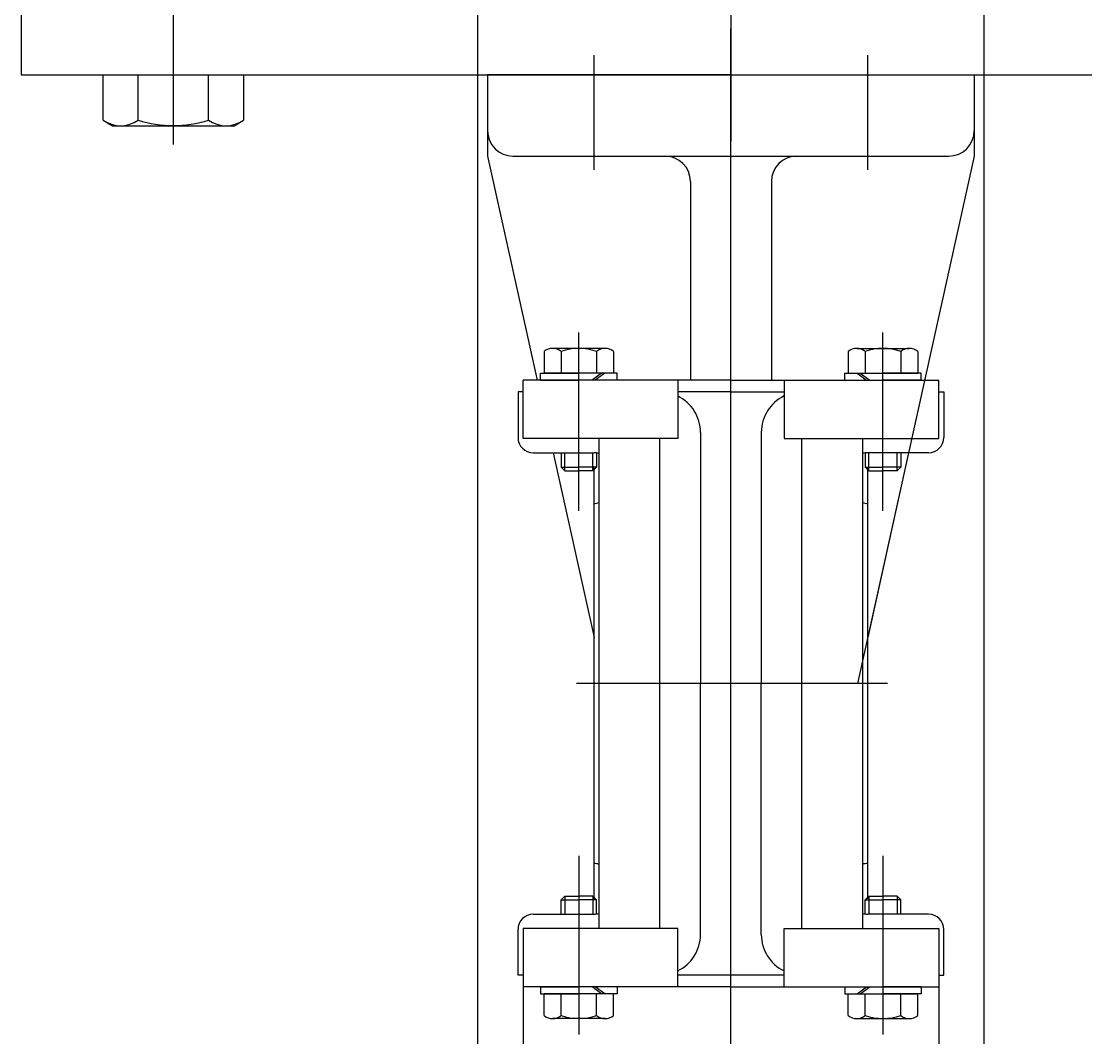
# Model space of a CAD drawing. Header units: millimetres. Extents: x 0 to 356400, y 0 to 68257.
# Drawn here: x 335398.8 to 335608.8, y 30261.8 to 30462.2 of the extents above; entities that cross this region are included whole.
import ezdxf

# ---------------------------------------------------------------- set-up
doc = ezdxf.new("R2010")
doc.units = ezdxf.units.MM
doc.header["$LTSCALE"] = 75
doc.layers.add('8', color=8, linetype='Continuous')
doc.styles.get("Standard").update_dxf_attribs({"font": 'arial.ttf'})

# ---------------------------------------------------------------- blocks, each defined once
blk = doc.blocks.new('G$CFADF2E56')
at = {"layer": '8'}
for p, q in [((1167.83, 24550, 0), (1167.83, 650, 0)), ((1117.83, 20450, 0), (1117.83, 0, 0)), ((1217.83, 0, 0), (1217.83, 20450, 0)), ((1057.83, 649.32, 0), (1057.83, 714, 0)), ((1027.83, 675, 0), (1027.83, 663, 0)), ((1167.83, 460.92, 0), (1167.83, 672.17, 0)), ((1140.83, 644.3, 0), (1140.83, 666.91, 0)), ((1194.83, 644.3, 0), (1194.83, 666.91, 0)), ((1027.83, 663, 0), (1307.83, 663, 0)), ((1043.98, 654.07, 0), (1043.98, 663, 0)), ((1050.91, 654.07, 0), (1050.91, 663, 0)), ((1064.76, 654.07, 0), (1064.76, 663, 0)), ((1071.69, 663, 0), (1071.69, 654.07, 0)), ((1167.83, 663, 0), (1119.83, 663, 0)), ((1119.83, 663, 0), (1119.83, 647, 0)), ((1167.83, 663, 0), (1215.83, 663, 0)), ((1215.83, 663, 0), (1215.83, 647, 0)), ((1043.98, 654.07, 0), (1045.83, 653, 0)), ((1069.83, 653, 0), (1071.69, 654.07, 0)), ((1045.83, 653, 0), (1069.83, 653, 0)), ((1119.83, 647, 0), (1129.61, 602.8, 0)), ((1124.83, 647, 0), (1210.83, 647, 0)), ((1215.83, 647, 0), (1192.83, 543, 0)), ((1159.83, 642, 0), (1159.83, 602.8, 0)), ((1175.83, 642, 0), (1175.83, 602.8, 0)), ((1137.83, 577.02, 0), (1137.83, 612.24, 0)), ((1197.83, 577.02, 0), (1197.83, 612.24, 0)), ((1143.01, 609.07, 0), (1132.65, 609.07, 0)), ((1192.65, 609.07, 0), (1203.01, 609.07, 0)), ((1130.97, 608.45, 0), (1130.97, 604.17, 0)), ((1134.33, 608.45, 0), (1134.33, 604.17, 0)), ((1141.33, 608.45, 0), (1141.33, 604.17, 0)), ((1144.69, 608.45, 0), (1144.69, 604.17, 0)), ((1190.97, 608.45, 0), (1190.97, 604.17, 0)), ((1194.33, 608.45, 0), (1194.33, 604.17, 0)), ((1201.33, 608.45, 0), (1201.33, 604.17, 0)), ((1204.69, 608.45, 0), (1204.69, 604.17, 0)), ((1126.83, 591.29, 0), (1126.83, 602.8, 0)), ((1167.83, 602.8, 0), (1126.83, 602.8, 0)), ((1167.83, 602.8, 0), (1126.83, 602.8, 0)), ((1130.3, 602.8, 0), (1130.3, 604.17, 0)), ((1130.3, 604.17, 0), (1137.83, 604.17, 0)), ((1130.3, 602.8, 0), (1137.83, 602.8, 0)), ((1144.69, 604.17, 0), (1130.97, 604.17, 0)), ((1145.37, 604.17, 0), (1137.83, 604.17, 0)), ((1145.37, 602.8, 0), (1137.83, 602.8, 0)), ((1142.33, 604.17, 0), (1140.45, 602.8, 0)), ((1142.95, 604.17, 0), (1141.08, 602.8, 0)), ((1145.37, 602.8, 0), (1145.37, 604.17, 0)), ((1157.33, 602.8, 0), (1157.33, 591.29, 0)), ((1167.83, 602.8, 0), (1208.83, 602.8, 0)), ((1167.83, 602.8, 0), (1208.83, 602.8, 0)), ((1178.33, 602.8, 0), (1178.33, 591.29, 0)), ((1190.3, 602.8, 0), (1190.3, 604.17, 0)), ((1190.3, 604.17, 0), (1197.83, 604.17, 0)), ((1190.3, 602.8, 0), (1197.83, 602.8, 0)), ((1190.97, 604.17, 0), (1204.69, 604.17, 0)), ((1192.72, 604.17, 0), (1194.59, 602.8, 0)), ((1193.34, 604.17, 0), (1195.22, 602.8, 0)), ((1205.37, 604.17, 0), (1197.83, 604.17, 0)), ((1205.37, 602.8, 0), (1197.83, 602.8, 0)), ((1205.37, 602.8, 0), (1205.37, 604.17, 0)), ((1208.83, 591.29, 0), (1208.83, 602.8, 0)), ((1126.83, 600.5, 0), (1125.83, 600.5, 0)), ((1125.83, 600.5, 0), (1125.83, 591.5, 0)), ((1167.83, 600.5, 0), (1157.33, 600.5, 0)), ((1167.83, 600.5, 0), (1178.33, 600.5, 0)), ((1208.83, 600.5, 0), (1209.83, 600.5, 0)), ((1209.83, 600.5, 0), (1209.83, 591.5, 0)), ((1161.83, 592.5, 0), (1161.83, 543, 0)), ((1173.83, 592.5, 0), (1173.83, 543, 0)), ((1157.33, 591.29, 0), (1126.83, 591.29, 0)), ((1141.83, 494.71, 0), (1141.83, 591.29, 0)), ((1153.83, 494.71, 0), (1153.83, 591.29, 0)), ((1178.33, 591.29, 0), (1208.83, 591.29, 0)), ((1181.83, 494.71, 0), (1181.83, 591.29, 0)), ((1193.83, 494.71, 0), (1193.83, 591.29, 0)), ((1128.83, 588.5, 0), (1137.83, 588.5, 0)), ((1132.77, 588.5, 0), (1140.83, 552.04, 0)), ((1134.33, 588.5, 0), (1134.33, 585.64, 0)), ((1135.05, 584.92, 0), (1135.05, 588.5, 0)), ((1137.83, 588.5, 0), (1140.83, 588.5, 0)), ((1140.62, 584.92, 0), (1140.62, 588.5, 0)), ((1141.33, 588.5, 0), (1141.33, 585.64, 0)), ((1194.33, 588.5, 0), (1194.33, 585.64, 0)), ((1202.9, 588.5, 0), (1194.83, 552.04, 0)), ((1197.83, 588.5, 0), (1194.83, 588.5, 0)), ((1195.05, 584.92, 0), (1195.05, 588.5, 0)), ((1206.83, 588.5, 0), (1197.83, 588.5, 0)), ((1200.62, 584.92, 0), (1200.62, 588.5, 0)), ((1201.33, 588.5, 0), (1201.33, 585.64, 0)), ((1134.33, 585.64, 0), (1135.05, 584.92, 0)), ((1134.33, 585.64, 0), (1137.83, 585.64, 0)), ((1135.05, 584.92, 0), (1137.83, 584.92, 0)), ((1141.33, 585.64, 0), (1137.83, 585.64, 0)), ((1140.62, 584.92, 0), (1137.83, 584.92, 0)), ((1141.33, 585.64, 0), (1140.62, 584.92, 0)), ((1140.83, 500.5, 0), (1140.83, 585.5, 0)), ((1194.33, 585.64, 0), (1195.05, 584.92, 0)), ((1194.33, 585.64, 0), (1197.83, 585.64, 0)), ((1194.83, 500.5, 0), (1194.83, 585.5, 0)), ((1195.05, 584.92, 0), (1197.83, 584.92, 0)), ((1201.33, 585.64, 0), (1197.83, 585.64, 0)), ((1200.62, 584.92, 0), (1197.83, 584.92, 0)), ((1201.33, 585.64, 0), (1200.62, 584.92, 0)), ((1198.75, 543, 0), (1137.4, 543, 0)), ((1161.83, 493.5, 0), (1161.83, 543, 0)), ((1173.83, 493.5, 0), (1173.83, 543, 0)), ((1137.83, 508.98, 0), (1137.83, 473.76, 0)), ((1197.83, 508.98, 0), (1197.83, 473.76, 0)), ((1134.33, 500.36, 0), (1135.05, 501.08, 0)), ((1134.33, 497.5, 0), (1134.33, 500.36, 0)), ((1134.33, 500.36, 0), (1137.83, 500.36, 0)), ((1135.05, 501.08, 0), (1137.83, 501.08, 0)), ((1135.05, 501.08, 0), (1135.05, 497.5, 0)), ((1140.62, 501.08, 0), (1137.83, 501.08, 0)), ((1141.33, 500.36, 0), (1137.83, 500.36, 0)), ((1140.62, 501.08, 0), (1140.62, 497.5, 0)), ((1141.33, 500.36, 0), (1140.62, 501.08, 0)), ((1141.33, 497.5, 0), (1141.33, 500.36, 0)), ((1194.33, 500.36, 0), (1195.05, 501.08, 0)), ((1194.33, 497.5, 0), (1194.33, 500.36, 0)), ((1194.33, 500.36, 0), (1197.83, 500.36, 0)), ((1195.05, 501.08, 0), (1195.05, 497.5, 0)), ((1195.05, 501.08, 0), (1197.83, 501.08, 0)), ((1200.62, 501.08, 0), (1197.83, 501.08, 0)), ((1201.33, 500.36, 0), (1197.83, 500.36, 0)), ((1200.62, 501.08, 0), (1200.62, 497.5, 0)), ((1201.33, 500.36, 0), (1200.62, 501.08, 0)), ((1201.33, 497.5, 0), (1201.33, 500.36, 0)), ((1128.83, 497.5, 0), (1137.83, 497.5, 0)), ((1137.83, 497.5, 0), (1140.83, 497.5, 0)), ((1197.83, 497.5, 0), (1194.83, 497.5, 0)), ((1206.83, 497.5, 0), (1197.83, 497.5, 0)), ((1125.83, 485.5, 0), (1125.83, 494.5, 0)), ((1157.33, 494.71, 0), (1126.83, 494.71, 0)), ((1126.83, 494.71, 0), (1126.83, 467.71, 0)), ((1157.33, 483.2, 0), (1157.33, 494.71, 0)), ((1178.33, 494.71, 0), (1208.83, 494.71, 0)), ((1178.33, 483.2, 0), (1178.33, 494.71, 0)), ((1208.83, 494.71, 0), (1208.83, 467.71, 0)), ((1209.83, 485.5, 0), (1209.83, 494.5, 0)), ((1126.83, 485.5, 0), (1125.83, 485.5, 0)), ((1178.33, 485.5, 0), (1157.33, 485.5, 0)), ((1208.83, 485.5, 0), (1209.83, 485.5, 0)), ((1167.83, 483.2, 0), (1126.83, 483.2, 0)), ((1167.83, 483.2, 0), (1126.83, 483.2, 0)), ((1130.3, 483.2, 0), (1137.83, 483.2, 0)), ((1130.3, 483.2, 0), (1130.3, 481.83, 0)), ((1145.37, 483.2, 0), (1137.83, 483.2, 0)), ((1142.33, 481.83, 0), (1140.45, 483.2, 0)), ((1142.95, 481.83, 0), (1141.08, 483.2, 0)), ((1145.37, 483.2, 0), (1145.37, 481.83, 0)), ((1167.83, 483.2, 0), (1208.83, 483.2, 0)), ((1167.83, 483.2, 0), (1208.83, 483.2, 0)), ((1167.83, 483.2, 0), (1208.83, 483.2, 0)), ((1190.3, 483.2, 0), (1197.83, 483.2, 0)), ((1190.3, 483.2, 0), (1190.3, 481.83, 0)), ((1192.72, 481.83, 0), (1194.59, 483.2, 0)), ((1193.34, 481.83, 0), (1195.22, 483.2, 0)), ((1205.37, 483.2, 0), (1197.83, 483.2, 0)), ((1205.37, 483.2, 0), (1205.37, 481.83, 0)), ((1130.3, 481.83, 0), (1137.83, 481.83, 0)), ((1144.69, 481.83, 0), (1130.97, 481.83, 0)), ((1130.97, 477.55, 0), (1130.97, 481.83, 0)), ((1134.33, 477.55, 0), (1134.33, 481.83, 0)), ((1145.37, 481.83, 0), (1137.83, 481.83, 0)), ((1141.33, 477.55, 0), (1141.33, 481.83, 0)), ((1144.69, 477.55, 0), (1144.69, 481.83, 0)), ((1190.3, 481.83, 0), (1197.83, 481.83, 0)), ((1190.97, 481.83, 0), (1204.69, 481.83, 0)), ((1190.97, 477.55, 0), (1190.97, 481.83, 0)), ((1194.33, 477.55, 0), (1194.33, 481.83, 0)), ((1205.37, 481.83, 0), (1197.83, 481.83, 0)), ((1201.33, 477.55, 0), (1201.33, 481.83, 0)), ((1204.69, 477.55, 0), (1204.69, 481.83, 0)), ((1143.01, 476.93, 0), (1132.65, 476.93, 0)), ((1192.65, 476.93, 0), (1203.01, 476.93, 0))]:
    blk.add_line(p, q, dxfattribs=at)
for centre, radius, start, end in [((1047.44, 659.13, 0), 6.13, 235.591, 304.409), ((1057.83, 677.05, 0), 24, 253.2199, 286.7801), ((1068.23, 659.13, 0), 6.13, 235.591, 304.409), ((1124.83, 652, 0), 5, 180, 270), ((1210.83, 652, 0), 5, 270, 0), ((1154.83, 642, 0), 5, 0, 90), ((1180.83, 642, 0), 5, 90, 180), ((1132.65, 606.51, 0), 2.57, 49.1018, 130.8982), ((1137.83, 598.98, 0), 10.09, 69.7054, 110.2946), ((1143.01, 606.51, 0), 2.57, 49.1018, 130.8982), ((1192.65, 606.51, 0), 2.57, 49.1018, 130.8982), ((1197.83, 598.98, 0), 10.09, 69.7054, 110.2946), ((1203.01, 606.51, 0), 2.57, 49.1018, 130.8982), ((1153.83, 592.5, 0), 8, 0, 64.0555), ((1181.83, 592.5, 0), 8, 115.9445, 180), ((1128.83, 591.5, 0), 3, 180, 270), ((1206.83, 591.5, 0), 3, 270, 0), ((1140.83, 585.5, 0), 3, 70.5288, 90), ((1194.83, 585.5, 0), 3, 90, 109.4712), ((1140.83, 581.5, 0), 3, 270, 289.4712), ((1194.83, 581.5, 0), 3, 250.5288, 270), ((1140.83, 504.5, 0), 3, 70.5288, 90), ((1194.83, 504.5, 0), 3, 90, 109.4712), ((1128.83, 494.5, 0), 3, 90, 180), ((1140.83, 500.5, 0), 3, 270, 289.4712), ((1194.83, 500.5, 0), 3, 250.5288, 270), ((1206.83, 494.5, 0), 3, 0, 90), ((1153.83, 493.5, 0), 8, 295.9445, 0), ((1181.83, 493.5, 0), 8, 180, 244.0555), ((1132.65, 479.49, 0), 2.57, 229.1018, 310.8982), ((1137.83, 487.02, 0), 10.09, 249.7054, 290.2946), ((1143.01, 479.49, 0), 2.57, 229.1018, 310.8982), ((1192.65, 479.49, 0), 2.57, 229.1018, 310.8982), ((1197.83, 487.02, 0), 10.09, 249.7054, 290.2946), ((1203.01, 479.49, 0), 2.57, 229.1018, 310.8982)]:
    blk.add_arc(centre, radius, start, end, dxfattribs=at)
at = {"layer": '8', "text_generation_flag": 4, "flags": 1}
for tag, p, rotation in [('NAME', (1084.5, 20324), 180), ('ENAME', (1084.5, 20323), 180), ('SPEC', (1084.5, 20322), 180), ('MATERIAL', (1084.5, 20321), 180), ('WEIGHT', (1084.5, 20320), 180), ('MAKER', (1084.5, 20318), 180), ('PRICE', (1084.5, 20319), 180), ('REMARK', (1084.5, 20317), 180), ('USER1', (1084.5, 20316), 180), ('USER2', (1084.5, 20315), 180), ('USER3', (1084.5, 20314), 180), ('USER4', (1084.5, 20313), 180), ('USER5', (1084.5, 20312), 180), ('QTY', (1084.5, 20311), 180), ('NAME', (525.5, 20272), 270), ('ENAME', (526.5, 20272), 270), ('SPEC', (527.5, 20272), 270), ('MATERIAL', (528.5, 20272), 270), ('WEIGHT', (529.5, 20272), 270), ('PRICE', (530.5, 20272), 270), ('MAKER', (531.5, 20272), 270), ('REMARK', (532.5, 20272), 270), ('USER1', (533.5, 20272), 270), ('USER2', (534.5, 20272), 270), ('USER3', (535.5, 20272), 270), ('USER4', (536.5, 20272), 270), ('USER5', (537.5, 20272), 270), ('QTY', (538.5, 20272), 270), ('ENAME', (504.83, 20248), 180), ('NAME', (504.83, 20249), 180), ('MATERIAL', (504.83, 20246), 180), ('SPEC', (504.83, 20247), 180), ('WEIGHT', (504.83, 20245), 180), ('PRICE', (504.83, 20244), 180), ('REMARK', (504.83, 20242), 180), ('MAKER', (504.83, 20243), 180), ('USER1', (504.83, 20241), 180), ('USER2', (504.83, 20240), 180), ('USER4', (504.83, 20238), 180), ('USER3', (504.83, 20239), 180), ('USER5', (504.83, 20237), 180), ('QTY', (504.83, 20236), 180), ('ENAME', (1084.5, 19423), 180), ('NAME', (1084.5, 19424), 180), ('MATERIAL', (1084.5, 19421), 180), ('SPEC', (1084.5, 19422), 180), ('WEIGHT', (1084.5, 19420), 180), ('PRICE', (1084.5, 19419), 180), ('REMARK', (1084.5, 19417), 180), ('MAKER', (1084.5, 19418), 180), ('USER1', (1084.5, 19416), 180), ('USER2', (1084.5, 19415), 180), ('USER3', (1084.5, 19414), 180), ('USER4', (1084.5, 19413), 180), ('USER5', (1084.5, 19412), 180), ('QTY', (1084.5, 19411), 180), ('NAME', (525.5, 19372), 270), ('ENAME', (526.5, 19372), 270), ('SPEC', (527.5, 19372), 270), ('MATERIAL', (528.5, 19372), 270), ('WEIGHT', (529.5, 19372), 270), ('PRICE', (530.5, 19372), 270), ('MAKER', (531.5, 19372), 270), ('REMARK', (532.5, 19372), 270), ('USER1', (533.5, 19372), 270), ('USER2', (534.5, 19372), 270), ('USER3', (535.5, 19372), 270), ('USER4', (536.5, 19372), 270), ('USER5', (537.5, 19372), 270), ('QTY', (538.5, 19372), 270), ('ENAME', (504.83, 19348), 180), ('NAME', (504.83, 19349), 180), ('MATERIAL', (504.83, 19346), 180), ('WEIGHT', (504.83, 19345), 180), ('SPEC', (504.83, 19347), 180), ('MAKER', (504.83, 19343), 180), ('PRICE', (504.83, 19344), 180), ('REMARK', (504.83, 19342), 180), ('USER1', (504.83, 19341), 180), ('USER2', (504.83, 19340), 180), ('USER3', (504.83, 19339), 180), ('USER4', (504.83, 19338), 180), ('USER5', (504.83, 19337), 180), ('QTY', (504.83, 19336), 180), ('NAME', (1084.5, 18524), 180), ('ENAME', (1084.5, 18523), 180), ('SPEC', (1084.5, 18522), 180), ('MATERIAL', (1084.5, 18521), 180), ('WEIGHT', (1084.5, 18520), 180), ('MAKER', (1084.5, 18518), 180), ('PRICE', (1084.5, 18519), 180), ('REMARK', (1084.5, 18517), 180), ('USER1', (1084.5, 18516), 180), ('USER2', (1084.5, 18515), 180), ('USER3', (1084.5, 18514), 180), ('USER4', (1084.5, 18513), 180), ('USER5', (1084.5, 18512), 180), ('QTY', (1084.5, 18511), 180), ('NAME', (525.5, 18472), 270), ('ENAME', (526.5, 18472), 270), ('SPEC', (527.5, 18472), 270), ('MATERIAL', (528.5, 18472), 270), ('WEIGHT', (529.5, 18472), 270), ('PRICE', (530.5, 18472), 270), ('MAKER', (531.5, 18472), 270), ('REMARK', (532.5, 18472), 270), ('USER1', (533.5, 18472), 270), ('USER2', (534.5, 18472), 270), ('USER3', (535.5, 18472), 270), ('USER4', (536.5, 18472), 270), ('USER5', (537.5, 18472), 270), ('QTY', (538.5, 18472), 270), ('NAME', (504.83, 18449), 180), ('ENAME', (504.83, 18448), 180), ('SPEC', (504.83, 18447), 180), ('MATERIAL', (504.83, 18446), 180), ('WEIGHT', (504.83, 18445), 180), ('REMARK', (504.83, 18442), 180), ('MAKER', (504.83, 18443), 180), ('PRICE', (504.83, 18444), 180), ('USER1', (504.83, 18441), 180), ('USER2', (504.83, 18440), 180), ('USER4', (504.83, 18438), 180), ('USER3', (504.83, 18439), 180), ('USER5', (504.83, 18437), 180), ('QTY', (504.83, 18436), 180), ('ENAME', (1084.5, 17623), 180), ('NAME', (1084.5, 17624), 180), ('MATERIAL', (1084.5, 17621), 180), ('SPEC', (1084.5, 17622), 180), ('WEIGHT', (1084.5, 17620), 180), ('PRICE', (1084.5, 17619), 180), ('REMARK', (1084.5, 17617), 180), ('MAKER', (1084.5, 17618), 180), ('USER1', (1084.5, 17616), 180), ('USER2', (1084.5, 17615), 180), ('USER3', (1084.5, 17614), 180), ('USER4', (1084.5, 17613), 180), ('USER5', (1084.5, 17612), 180), ('QTY', (1084.5, 17611), 180), ('NAME', (525.5, 17572), 270), ('ENAME', (526.5, 17572), 270), ('SPEC', (527.5, 17572), 270), ('MATERIAL', (528.5, 17572), 270), ('WEIGHT', (529.5, 17572), 270), ('PRICE', (530.5, 17572), 270), ('MAKER', (531.5, 17572), 270), ('REMARK', (532.5, 17572), 270), ('USER1', (533.5, 17572), 270), ('USER2', (534.5, 17572), 270), ('USER3', (535.5, 17572), 270), ('USER4', (536.5, 17572), 270), ('USER5', (537.5, 17572), 270), ('QTY', (538.5, 17572), 270), ('ENAME', (504.83, 17548), 180), ('NAME', (504.83, 17549), 180), ('MATERIAL', (504.83, 17546), 180), ('SPEC', (504.83, 17547), 180), ('WEIGHT', (504.83, 17545), 180), ('PRICE', (504.83, 17544), 180), ('REMARK', (504.83, 17542), 180), ('MAKER', (504.83, 17543), 180), ('USER1', (504.83, 17541), 180), ('USER2', (504.83, 17540), 180), ('USER3', (504.83, 17539), 180), ('USER4', (504.83, 17538), 180), ('USER5', (504.83, 17537), 180), ('QTY', (504.83, 17536), 180), ('ENAME', (1084.5, 16723), 180), ('NAME', (1084.5, 16724), 180), ('MATERIAL', (1084.5, 16721), 180), ('WEIGHT', (1084.5, 16720), 180), ('SPEC', (1084.5, 16722), 180), ('MAKER', (1084.5, 16718), 180), ('PRICE', (1084.5, 16719), 180), ('REMARK', (1084.5, 16717), 180), ('USER1', (1084.5, 16716), 180), ('USER2', (1084.5, 16715), 180), ('USER3', (1084.5, 16714), 180), ('USER4', (1084.5, 16713), 180), ('USER5', (1084.5, 16712), 180), ('QTY', (1084.5, 16711), 180), ('NAME', (525.5, 16672), 270), ('ENAME', (526.5, 16672), 270), ('SPEC', (527.5, 16672), 270), ('MATERIAL', (528.5, 16672), 270), ('WEIGHT', (529.5, 16672), 270), ('PRICE', (530.5, 16672), 270), ('MAKER', (531.5, 16672), 270), ('REMARK', (532.5, 16672), 270), ('USER1', (533.5, 16672), 270), ('USER2', (534.5, 16672), 270), ('USER3', (535.5, 16672), 270), ('USER4', (536.5, 16672), 270), ('USER5', (537.5, 16672), 270), ('QTY', (538.5, 16672), 270), ('NAME', (504.83, 16649), 180), ('ENAME', (504.83, 16648), 180), ('SPEC', (504.83, 16647), 180), ('MATERIAL', (504.83, 16646), 180), ('WEIGHT', (504.83, 16645), 180), ('MAKER', (504.83, 16643), 180), ('PRICE', (504.83, 16644), 180), ('REMARK', (504.83, 16642), 180), ('USER1', (504.83, 16641), 180), ('USER2', (504.83, 16640), 180), ('USER3', (504.83, 16639), 180), ('USER4', (504.83, 16638), 180), ('USER5', (504.83, 16637), 180), ('QTY', (504.83, 16636), 180), ('NAME', (1084.5, 15824), 180), ('ENAME', (1084.5, 15823), 180), ('SPEC', (1084.5, 15822), 180), ('MATERIAL', (1084.5, 15821), 180), ('WEIGHT', (1084.5, 15820), 180), ('REMARK', (1084.5, 15817), 180), ('MAKER', (1084.5, 15818), 180), ('PRICE', (1084.5, 15819), 180), ('USER1', (1084.5, 15816), 180), ('USER2', (1084.5, 15815), 180), ('USER3', (1084.5, 15814), 180), ('USER4', (1084.5, 15813), 180), ('USER5', (1084.5, 15812), 180), ('QTY', (1084.5, 15811), 180), ('NAME', (525.5, 15772), 270), ('ENAME', (526.5, 15772), 270), ('SPEC', (527.5, 15772), 270), ('MATERIAL', (528.5, 15772), 270), ('WEIGHT', (529.5, 15772), 270), ('PRICE', (530.5, 15772), 270), ('MAKER', (531.5, 15772), 270), ('REMARK', (532.5, 15772), 270), ('USER1', (533.5, 15772), 270), ('USER2', (534.5, 15772), 270), ('USER3', (535.5, 15772), 270), ('USER4', (536.5, 15772), 270), ('USER5', (537.5, 15772), 270), ('QTY', (538.5, 15772), 270), ('ENAME', (504.83, 15748), 180), ('NAME', (504.83, 15749), 180), ('MATERIAL', (504.83, 15746), 180), ('SPEC', (504.83, 15747), 180), ('WEIGHT', (504.83, 15745), 180), ('PRICE', (504.83, 15744), 180), ('REMARK', (504.83, 15742), 180), ('MAKER', (504.83, 15743), 180), ('USER1', (504.83, 15741), 180), ('USER2', (504.83, 15740), 180), ('USER4', (504.83, 15738), 180), ('USER3', (504.83, 15739), 180), ('USER5', (504.83, 15737), 180), ('QTY', (504.83, 15736), 180), ('ENAME', (1084.5, 14923), 180), ('NAME', (1084.5, 14924), 180), ('MATERIAL', (1084.5, 14921), 180), ('SPEC', (1084.5, 14922), 180), ('WEIGHT', (1084.5, 14920), 180), ('PRICE', (1084.5, 14919), 180), ('REMARK', (1084.5, 14917), 180), ('MAKER', (1084.5, 14918), 180), ('USER1', (1084.5, 14916), 180), ('USER2', (1084.5, 14915), 180), ('USER3', (1084.5, 14914), 180), ('USER4', (1084.5, 14913), 180), ('USER5', (1084.5, 14912), 180), ('QTY', (1084.5, 14911), 180), ('NAME', (525.5, 14872), 270), ('ENAME', (526.5, 14872), 270), ('SPEC', (527.5, 14872), 270), ('MATERIAL', (528.5, 14872), 270), ('WEIGHT', (529.5, 14872), 270), ('PRICE', (530.5, 14872), 270), ('MAKER', (531.5, 14872), 270), ('REMARK', (532.5, 14872), 270), ('USER1', (533.5, 14872), 270), ('USER2', (534.5, 14872), 270), ('USER3', (535.5, 14872), 270), ('USER4', (536.5, 14872), 270), ('USER5', (537.5, 14872), 270), ('QTY', (538.5, 14872), 270), ('NAME', (504.83, 14849), 180), ('ENAME', (504.83, 14848), 180), ('SPEC', (504.83, 14847), 180), ('MATERIAL', (504.83, 14846), 180), ('WEIGHT', (504.83, 14845), 180), ('MAKER', (504.83, 14843), 180), ('PRICE', (504.83, 14844), 180), ('REMARK', (504.83, 14842), 180), ('USER1', (504.83, 14841), 180), ('USER2', (504.83, 14840), 180), ('USER3', (504.83, 14839), 180), ('USER4', (504.83, 14838), 180), ('USER5', (504.83, 14837), 180), ('QTY', (504.83, 14836), 180), ('NAME', (1084.5, 14024), 180), ('ENAME', (1084.5, 14023), 180), ('SPEC', (1084.5, 14022), 180), ('MATERIAL', (1084.5, 14021), 180), ('WEIGHT', (1084.5, 14020), 180), ('MAKER', (1084.5, 14018), 180), ('PRICE', (1084.5, 14019), 180), ('REMARK', (1084.5, 14017), 180), ('USER1', (1084.5, 14016), 180), ('USER2', (1084.5, 14015), 180), ('USER3', (1084.5, 14014), 180), ('USER4', (1084.5, 14013), 180), ('USER5', (1084.5, 14012), 180), ('QTY', (1084.5, 14011), 180), ('NAME', (525.5, 13972), 270), ('ENAME', (526.5, 13972), 270), ('SPEC', (527.5, 13972), 270), ('MATERIAL', (528.5, 13972), 270), ('WEIGHT', (529.5, 13972), 270), ('PRICE', (530.5, 13972), 270), ('MAKER', (531.5, 13972), 270), ('REMARK', (532.5, 13972), 270), ('USER1', (533.5, 13972), 270), ('USER2', (534.5, 13972), 270), ('USER3', (535.5, 13972), 270), ('USER4', (536.5, 13972), 270), ('USER5', (537.5, 13972), 270), ('QTY', (538.5, 13972), 270), ('ENAME', (504.83, 13948), 180), ('NAME', (504.83, 13949), 180), ('MATERIAL', (504.83, 13946), 180), ('SPEC', (504.83, 13947), 180), ('WEIGHT', (504.83, 13945), 180), ('PRICE', (504.83, 13944), 180), ('REMARK', (504.83, 13942), 180), ('MAKER', (504.83, 13943), 180), ('USER1', (504.83, 13941), 180), ('USER2', (504.83, 13940), 180), ('USER4', (504.83, 13938), 180), ('USER3', (504.83, 13939), 180), ('USER5', (504.83, 13937), 180), ('QTY', (504.83, 13936), 180), ('ENAME', (1084.5, 12323), 180), ('NAME', (1084.5, 12324), 180), ('MATERIAL', (1084.5, 12321), 180), ('SPEC', (1084.5, 12322), 180), ('WEIGHT', (1084.5, 12320), 180), ('PRICE', (1084.5, 12319), 180), ('REMARK', (1084.5, 12317), 180), ('MAKER', (1084.5, 12318), 180), ('USER1', (1084.5, 12316), 180), ('USER2', (1084.5, 12315), 180), ('USER3', (1084.5, 12314), 180), ('USER4', (1084.5, 12313), 180), ('USER5', (1084.5, 12312), 180), ('QTY', (1084.5, 12311), 180), ('NAME', (525.5, 12272), 270), ('ENAME', (526.5, 12272), 270), ('SPEC', (527.5, 12272), 270), ('MATERIAL', (528.5, 12272), 270), ('WEIGHT', (529.5, 12272), 270), ('PRICE', (530.5, 12272), 270), ('MAKER', (531.5, 12272), 270), ('REMARK', (532.5, 12272), 270), ('USER1', (533.5, 12272), 270), ('USER2', (534.5, 12272), 270), ('USER3', (535.5, 12272), 270), ('USER4', (536.5, 12272), 270), ('USER5', (537.5, 12272), 270), ('QTY', (538.5, 12272), 270), ('ENAME', (504.83, 12248), 180), ('NAME', (504.83, 12249), 180), ('SPEC', (504.83, 12247), 180), ('MATERIAL', (504.83, 12246), 180), ('WEIGHT', (504.83, 12245), 180), ('MAKER', (504.83, 12243), 180), ('PRICE', (504.83, 12244), 180), ('REMARK', (504.83, 12242), 180), ('USER1', (504.83, 12241), 180), ('USER2', (504.83, 12240), 180), ('USER3', (504.83, 12239), 180), ('USER4', (504.83, 12238), 180), ('USER5', (504.83, 12237), 180), ('QTY', (504.83, 12236), 180), ('NAME', (1084.5, 10624), 180), ('ENAME', (1084.5, 10623), 180), ('SPEC', (1084.5, 10622), 180), ('MATERIAL', (1084.5, 10621), 180), ('WEIGHT', (1084.5, 10620), 180), ('MAKER', (1084.5, 10618), 180), ('PRICE', (1084.5, 10619), 180), ('REMARK', (1084.5, 10617), 180), ('USER1', (1084.5, 10616), 180), ('USER2', (1084.5, 10615), 180), ('USER3', (1084.5, 10614), 180), ('USER4', (1084.5, 10613), 180), ('USER5', (1084.5, 10612), 180), ('QTY', (1084.5, 10611), 180), ('NAME', (525.5, 10572), 270), ('ENAME', (526.5, 10572), 270), ('SPEC', (527.5, 10572), 270), ('MATERIAL', (528.5, 10572), 270), ('WEIGHT', (529.5, 10572), 270), ('PRICE', (530.5, 10572), 270), ('MAKER', (531.5, 10572), 270), ('REMARK', (532.5, 10572), 270), ('USER1', (533.5, 10572), 270), ('USER2', (534.5, 10572), 270), ('USER3', (535.5, 10572), 270), ('USER4', (536.5, 10572), 270), ('USER5', (537.5, 10572), 270), ('QTY', (538.5, 10572), 270), ('NAME', (504.83, 10549), 180), ('MATERIAL', (504.83, 10546), 180), ('ENAME', (504.83, 10548), 180), ('SPEC', (504.83, 10547), 180), ('WEIGHT', (504.83, 10545), 180), ('PRICE', (504.83, 10544), 180), ('REMARK', (504.83, 10542), 180), ('MAKER', (504.83, 10543), 180), ('USER1', (504.83, 10541), 180), ('USER2', (504.83, 10540), 180), ('USER4', (504.83, 10538), 180), ('USER3', (504.83, 10539), 180), ('USER5', (504.83, 10537), 180), ('QTY', (504.83, 10536), 180), ('ENAME', (1084.5, 8923), 180), ('NAME', (1084.5, 8924), 180), ('MATERIAL', (1084.5, 8921), 180), ('SPEC', (1084.5, 8922), 180), ('WEIGHT', (1084.5, 8920), 180), ('PRICE', (1084.5, 8919), 180), ('REMARK', (1084.5, 8917), 180), ('MAKER', (1084.5, 8918), 180), ('USER1', (1084.5, 8916), 180), ('USER2', (1084.5, 8915), 180), ('USER3', (1084.5, 8914), 180), ('USER4', (1084.5, 8913), 180), ('USER5', (1084.5, 8912), 180), ('QTY', (1084.5, 8911), 180), ('NAME', (525.5, 8872), 270), ('ENAME', (526.5, 8872), 270), ('SPEC', (527.5, 8872), 270), ('MATERIAL', (528.5, 8872), 270), ('WEIGHT', (529.5, 8872), 270), ('PRICE', (530.5, 8872), 270), ('MAKER', (531.5, 8872), 270), ('REMARK', (532.5, 8872), 270), ('USER1', (533.5, 8872), 270), ('USER2', (534.5, 8872), 270), ('USER3', (535.5, 8872), 270), ('USER4', (536.5, 8872), 270), ('USER5', (537.5, 8872), 270), ('QTY', (538.5, 8872), 270), ('ENAME', (504.83, 8848), 180), ('NAME', (504.83, 8849), 180), ('MATERIAL', (504.83, 8846), 180), ('WEIGHT', (504.83, 8845), 180), ('SPEC', (504.83, 8847), 180), ('MAKER', (504.83, 8843), 180), ('PRICE', (504.83, 8844), 180), ('REMARK', (504.83, 8842), 180), ('USER1', (504.83, 8841), 180), ('USER2', (504.83, 8840), 180), ('USER3', (504.83, 8839), 180), ('USER4', (504.83, 8838), 180), ('USER5', (504.83, 8837), 180), ('QTY', (504.83, 8836), 180), ('NAME', (1084.5, 7224), 180), ('ENAME', (1084.5, 7223), 180), ('SPEC', (1084.5, 7222), 180), ('MATERIAL', (1084.5, 7221), 180), ('WEIGHT', (1084.5, 7220), 180), ('MAKER', (1084.5, 7218), 180), ('PRICE', (1084.5, 7219), 180), ('REMARK', (1084.5, 7217), 180), ('USER1', (1084.5, 7216), 180), ('USER2', (1084.5, 7215), 180), ('USER3', (1084.5, 7214), 180), ('USER4', (1084.5, 7213), 180), ('USER5', (1084.5, 7212), 180), ('QTY', (1084.5, 7211), 180), ('NAME', (525.5, 7172), 270), ('ENAME', (526.5, 7172), 270), ('SPEC', (527.5, 7172), 270), ('MATERIAL', (528.5, 7172), 270), ('WEIGHT', (529.5, 7172), 270), ('PRICE', (530.5, 7172), 270), ('MAKER', (531.5, 7172), 270), ('REMARK', (532.5, 7172), 270), ('USER1', (533.5, 7172), 270), ('USER2', (534.5, 7172), 270), ('USER3', (535.5, 7172), 270), ('USER4', (536.5, 7172), 270), ('USER5', (537.5, 7172), 270), ('QTY', (538.5, 7172), 270), ('NAME', (504.83, 7149), 180), ('ENAME', (504.83, 7148), 180), ('SPEC', (504.83, 7147), 180), ('MATERIAL', (504.83, 7146), 180), ('WEIGHT', (504.83, 7145), 180), ('PRICE', (504.83, 7144), 180), ('REMARK', (504.83, 7142), 180), ('MAKER', (504.83, 7143), 180), ('USER1', (504.83, 7141), 180), ('USER2', (504.83, 7140), 180), ('USER4', (504.83, 7138), 180), ('USER3', (504.83, 7139), 180), ('USER5', (504.83, 7137), 180), ('QTY', (504.83, 7136), 180), ('ENAME', (1084.5, 5523), 180), ('NAME', (1084.5, 5524), 180), ('MATERIAL', (1084.5, 5521), 180), ('SPEC', (1084.5, 5522), 180), ('WEIGHT', (1084.5, 5520), 180), ('PRICE', (1084.5, 5519), 180), ('REMARK', (1084.5, 5517), 180), ('MAKER', (1084.5, 5518), 180), ('USER1', (1084.5, 5516), 180), ('USER2', (1084.5, 5515), 180), ('USER3', (1084.5, 5514), 180), ('USER4', (1084.5, 5513), 180), ('USER5', (1084.5, 5512), 180), ('QTY', (1084.5, 5511), 180), ('NAME', (525.5, 5472), 270), ('ENAME', (526.5, 5472), 270), ('SPEC', (527.5, 5472), 270), ('MATERIAL', (528.5, 5472), 270), ('WEIGHT', (529.5, 5472), 270), ('PRICE', (530.5, 5472), 270), ('MAKER', (531.5, 5472), 270), ('REMARK', (532.5, 5472), 270), ('USER1', (533.5, 5472), 270), ('USER2', (534.5, 5472), 270), ('USER3', (535.5, 5472), 270), ('USER4', (536.5, 5472), 270), ('USER5', (537.5, 5472), 270), ('QTY', (538.5, 5472), 270), ('ENAME', (504.83, 5448), 180), ('NAME', (504.83, 5449), 180), ('MATERIAL', (504.83, 5446), 180), ('SPEC', (504.83, 5447), 180), ('WEIGHT', (504.83, 5445), 180), ('MAKER', (504.83, 5443), 180), ('PRICE', (504.83, 5444), 180), ('REMARK', (504.83, 5442), 180), ('USER1', (504.83, 5441), 180), ('USER2', (504.83, 5440), 180), ('USER3', (504.83, 5439), 180), ('USER4', (504.83, 5438), 180), ('USER5', (504.83, 5437), 180), ('QTY', (504.83, 5436), 180), ('NAME', (1084.5, 3824), 180), ('ENAME', (1084.5, 3823), 180), ('SPEC', (1084.5, 3822), 180), ('MATERIAL', (1084.5, 3821), 180), ('WEIGHT', (1084.5, 3820), 180), ('MAKER', (1084.5, 3818), 180), ('PRICE', (1084.5, 3819), 180), ('REMARK', (1084.5, 3817), 180), ('USER1', (1084.5, 3816), 180), ('USER2', (1084.5, 3815), 180), ('USER3', (1084.5, 3814), 180), ('USER4', (1084.5, 3813), 180), ('USER5', (1084.5, 3812), 180), ('QTY', (1084.5, 3811), 180), ('NAME', (525.5, 3772), 270), ('ENAME', (526.5, 3772), 270), ('SPEC', (527.5, 3772), 270), ('MATERIAL', (528.5, 3772), 270), ('WEIGHT', (529.5, 3772), 270), ('PRICE', (530.5, 3772), 270), ('MAKER', (531.5, 3772), 270), ('REMARK', (532.5, 3772), 270), ('USER1', (533.5, 3772), 270), ('USER2', (534.5, 3772), 270), ('USER3', (535.5, 3772), 270), ('USER4', (536.5, 3772), 270), ('USER5', (537.5, 3772), 270), ('QTY', (538.5, 3772), 270), ('NAME', (504.83, 3749), 180), ('ENAME', (504.83, 3748), 180), ('SPEC', (504.83, 3747), 180), ('MATERIAL', (504.83, 3746), 180), ('WEIGHT', (504.83, 3745), 180), ('REMARK', (504.83, 3742), 180), ('MAKER', (504.83, 3743), 180), ('PRICE', (504.83, 3744), 180), ('USER1', (504.83, 3741), 180), ('USER2', (504.83, 3740), 180), ('USER4', (504.83, 3738), 180), ('USER3', (504.83, 3739), 180), ('USER5', (504.83, 3737), 180), ('QTY', (504.83, 3736), 180), ('ENAME', (1084.5, 2123), 180), ('NAME', (1084.5, 2124), 180), ('MATERIAL', (1084.5, 2121), 180), ('SPEC', (1084.5, 2122), 180), ('WEIGHT', (1084.5, 2120), 180), ('PRICE', (1084.5, 2119), 180), ('REMARK', (1084.5, 2117), 180), ('MAKER', (1084.5, 2118), 180), ('USER1', (1084.5, 2116), 180), ('USER2', (1084.5, 2115), 180), ('USER3', (1084.5, 2114), 180), ('USER4', (1084.5, 2113), 180), ('USER5', (1084.5, 2112), 180), ('QTY', (1084.5, 2111), 180), ('NAME', (525.5, 2072), 270), ('ENAME', (526.5, 2072), 270), ('SPEC', (527.5, 2072), 270), ('MATERIAL', (528.5, 2072), 270), ('WEIGHT', (529.5, 2072), 270), ('PRICE', (530.5, 2072), 270), ('MAKER', (531.5, 2072), 270), ('REMARK', (532.5, 2072), 270), ('USER1', (533.5, 2072), 270), ('USER2', (534.5, 2072), 270), ('USER3', (535.5, 2072), 270), ('USER4', (536.5, 2072), 270), ('USER5', (537.5, 2072), 270), ('QTY', (538.5, 2072), 270), ('ENAME', (504.83, 2048), 180), ('NAME', (504.83, 2049), 180), ('MATERIAL', (504.83, 2046), 180), ('SPEC', (504.83, 2047), 180), ('WEIGHT', (504.83, 2045), 180), ('PRICE', (504.83, 2044), 180), ('REMARK', (504.83, 2042), 180), ('MAKER', (504.83, 2043), 180), ('USER1', (504.83, 2041), 180), ('USER2', (504.83, 2040), 180), ('USER3', (504.83, 2039), 180), ('USER4', (504.83, 2038), 180), ('USER5', (504.83, 2037), 180), ('QTY', (504.83, 2036), 180), ('NAME', (1084.5, 424), 180), ('ENAME', (1084.5, 423), 180), ('SPEC', (1084.5, 422), 180), ('MATERIAL', (1084.5, 421), 180), ('WEIGHT', (1084.5, 420), 180), ('MAKER', (1084.5, 418), 180), ('PRICE', (1084.5, 419), 180), ('REMARK', (1084.5, 417), 180), ('USER1', (1084.5, 416), 180), ('USER2', (1084.5, 415), 180), ('USER3', (1084.5, 414), 180), ('USER4', (1084.5, 413), 180), ('USER5', (1084.5, 412), 180), ('QTY', (1084.5, 411), 180), ('NAME', (525.5, 372), 270), ('ENAME', (526.5, 372), 270), ('SPEC', (527.5, 372), 270), ('MATERIAL', (528.5, 372), 270), ('WEIGHT', (529.5, 372), 270), ('PRICE', (530.5, 372), 270), ('MAKER', (531.5, 372), 270), ('REMARK', (532.5, 372), 270), ('USER1', (533.5, 372), 270), ('USER2', (534.5, 372), 270), ('USER3', (535.5, 372), 270), ('USER4', (536.5, 372), 270), ('USER5', (537.5, 372), 270), ('QTY', (538.5, 372), 270), ('NAME', (504.83, 349), 180), ('ENAME', (504.83, 348), 180), ('SPEC', (504.83, 347), 180), ('MATERIAL', (504.83, 346), 180), ('WEIGHT', (504.83, 345), 180), ('MAKER', (504.83, 343), 180), ('PRICE', (504.83, 344), 180), ('REMARK', (504.83, 342), 180), ('USER1', (504.83, 341), 180), ('USER2', (504.83, 340), 180), ('USER4', (504.83, 338), 180), ('USER3', (504.83, 339), 180), ('USER5', (504.83, 337), 180), ('QTY', (504.83, 336), 180)]:
    blk.add_attdef(tag, p, '', height=0.25, rotation=rotation, dxfattribs=at)
at = {"layer": '8', "flags": 1}
for tag, p in [('NAME', (1830.83, 20249)), ('ENAME', (1830.83, 20248)), ('SPEC', (1830.83, 20247)), ('MATERIAL', (1830.83, 20246)), ('WEIGHT', (1830.83, 20245)), ('PRICE', (1830.83, 20244)), ('MAKER', (1830.83, 20243)), ('REMARK', (1830.83, 20242)), ('USER1', (1830.83, 20241)), ('USER2', (1830.83, 20240)), ('USER3', (1830.83, 20239)), ('USER4', (1830.83, 20238)), ('QTY', (1830.83, 20236)), ('USER5', (1830.83, 20237)), ('NAME', (1830.83, 19349)), ('ENAME', (1830.83, 19348)), ('WEIGHT', (1830.83, 19345)), ('SPEC', (1830.83, 19347)), ('MATERIAL', (1830.83, 19346)), ('PRICE', (1830.83, 19344)), ('MAKER', (1830.83, 19343)), ('REMARK', (1830.83, 19342)), ('USER1', (1830.83, 19341)), ('USER2', (1830.83, 19340)), ('USER3', (1830.83, 19339)), ('USER4', (1830.83, 19338)), ('USER5', (1830.83, 19337)), ('QTY', (1830.83, 19336)), ('NAME', (1830.83, 18449)), ('SPEC', (1830.83, 18447)), ('ENAME', (1830.83, 18448)), ('WEIGHT', (1830.83, 18445)), ('MATERIAL', (1830.83, 18446)), ('PRICE', (1830.83, 18444)), ('MAKER', (1830.83, 18443)), ('REMARK', (1830.83, 18442)), ('USER1', (1830.83, 18441)), ('USER2', (1830.83, 18440)), ('USER3', (1830.83, 18439)), ('USER4', (1830.83, 18438)), ('QTY', (1830.83, 18436)), ('USER5', (1830.83, 18437)), ('NAME', (1830.83, 17549)), ('ENAME', (1830.83, 17548)), ('SPEC', (1830.83, 17547)), ('MATERIAL', (1830.83, 17546)), ('WEIGHT', (1830.83, 17545)), ('PRICE', (1830.83, 17544)), ('MAKER', (1830.83, 17543)), ('REMARK', (1830.83, 17542)), ('USER1', (1830.83, 17541)), ('USER2', (1830.83, 17540)), ('USER3', (1830.83, 17539)), ('USER4', (1830.83, 17538)), ('USER5', (1830.83, 17537)), ('QTY', (1830.83, 17536)), ('NAME', (1830.83, 16649)), ('SPEC', (1830.83, 16647)), ('ENAME', (1830.83, 16648)), ('WEIGHT', (1830.83, 16645)), ('MATERIAL', (1830.83, 16646)), ('PRICE', (1830.83, 16644)), ('MAKER', (1830.83, 16643)), ('REMARK', (1830.83, 16642)), ('USER1', (1830.83, 16641)), ('USER2', (1830.83, 16640)), ('USER3', (1830.83, 16639)), ('QTY', (1830.83, 16636)), ('USER4', (1830.83, 16638)), ('USER5', (1830.83, 16637)), ('NAME', (1830.83, 15749)), ('ENAME', (1830.83, 15748)), ('SPEC', (1830.83, 15747)), ('MATERIAL', (1830.83, 15746)), ('WEIGHT', (1830.83, 15745)), ('PRICE', (1830.83, 15744)), ('MAKER', (1830.83, 15743)), ('REMARK', (1830.83, 15742)), ('USER1', (1830.83, 15741)), ('USER2', (1830.83, 15740)), ('USER3', (1830.83, 15739)), ('USER4', (1830.83, 15738)), ('QTY', (1830.83, 15736)), ('USER5', (1830.83, 15737)), ('NAME', (1830.83, 14849)), ('SPEC', (1830.83, 14847)), ('ENAME', (1830.83, 14848)), ('WEIGHT', (1830.83, 14845)), ('MATERIAL', (1830.83, 14846)), ('PRICE', (1830.83, 14844)), ('MAKER', (1830.83, 14843)), ('REMARK', (1830.83, 14842)), ('USER1', (1830.83, 14841)), ('USER2', (1830.83, 14840)), ('USER3', (1830.83, 14839)), ('USER4', (1830.83, 14838)), ('USER5', (1830.83, 14837)), ('QTY', (1830.83, 14836)), ('NAME', (1830.83, 13949)), ('ENAME', (1830.83, 13948)), ('SPEC', (1830.83, 13947)), ('MATERIAL', (1830.83, 13946)), ('WEIGHT', (1830.83, 13945)), ('PRICE', (1830.83, 13944)), ('MAKER', (1830.83, 13943)), ('REMARK', (1830.83, 13942)), ('USER1', (1830.83, 13941)), ('USER2', (1830.83, 13940)), ('USER3', (1830.83, 13939)), ('USER4', (1830.83, 13938)), ('QTY', (1830.83, 13936)), ('USER5', (1830.83, 13937)), ('SPEC', (1830.83, 12247)), ('NAME', (1830.83, 12249)), ('ENAME', (1830.83, 12248)), ('WEIGHT', (1830.83, 12245)), ('MATERIAL', (1830.83, 12246)), ('PRICE', (1830.83, 12244)), ('MAKER', (1830.83, 12243)), ('REMARK', (1830.83, 12242)), ('USER1', (1830.83, 12241)), ('USER2', (1830.83, 12240)), ('USER3', (1830.83, 12239)), ('USER4', (1830.83, 12238)), ('USER5', (1830.83, 12237)), ('QTY', (1830.83, 12236)), ('NAME', (1830.83, 10549)), ('SPEC', (1830.83, 10547)), ('ENAME', (1830.83, 10548)), ('MATERIAL', (1830.83, 10546)), ('WEIGHT', (1830.83, 10545)), ('PRICE', (1830.83, 10544)), ('MAKER', (1830.83, 10543)), ('REMARK', (1830.83, 10542)), ('USER1', (1830.83, 10541)), ('USER2', (1830.83, 10540)), ('USER3', (1830.83, 10539)), ('USER4', (1830.83, 10538)), ('QTY', (1830.83, 10536)), ('USER5', (1830.83, 10537)), ('NAME', (1830.83, 8849)), ('ENAME', (1830.83, 8848)), ('WEIGHT', (1830.83, 8845)), ('SPEC', (1830.83, 8847)), ('MATERIAL', (1830.83, 8846)), ('PRICE', (1830.83, 8844)), ('MAKER', (1830.83, 8843)), ('REMARK', (1830.83, 8842)), ('USER1', (1830.83, 8841)), ('USER2', (1830.83, 8840)), ('USER3', (1830.83, 8839)), ('USER4', (1830.83, 8838)), ('USER5', (1830.83, 8837)), ('QTY', (1830.83, 8836)), ('NAME', (1830.83, 7149)), ('SPEC', (1830.83, 7147)), ('ENAME', (1830.83, 7148)), ('WEIGHT', (1830.83, 7145)), ('MATERIAL', (1830.83, 7146)), ('PRICE', (1830.83, 7144)), ('MAKER', (1830.83, 7143)), ('REMARK', (1830.83, 7142)), ('USER1', (1830.83, 7141)), ('USER2', (1830.83, 7140)), ('USER3', (1830.83, 7139)), ('USER4', (1830.83, 7138)), ('QTY', (1830.83, 7136)), ('USER5', (1830.83, 7137)), ('NAME', (1830.83, 5449)), ('ENAME', (1830.83, 5448)), ('SPEC', (1830.83, 5447)), ('MATERIAL', (1830.83, 5446)), ('WEIGHT', (1830.83, 5445)), ('PRICE', (1830.83, 5444)), ('MAKER', (1830.83, 5443)), ('REMARK', (1830.83, 5442)), ('USER1', (1830.83, 5441)), ('USER2', (1830.83, 5440)), ('USER3', (1830.83, 5439)), ('USER4', (1830.83, 5438)), ('USER5', (1830.83, 5437)), ('QTY', (1830.83, 5436)), ('NAME', (1830.83, 3749)), ('SPEC', (1830.83, 3747)), ('ENAME', (1830.83, 3748)), ('WEIGHT', (1830.83, 3745)), ('MATERIAL', (1830.83, 3746)), ('PRICE', (1830.83, 3744)), ('MAKER', (1830.83, 3743)), ('REMARK', (1830.83, 3742)), ('USER1', (1830.83, 3741)), ('USER2', (1830.83, 3740)), ('USER3', (1830.83, 3739)), ('USER4', (1830.83, 3738)), ('QTY', (1830.83, 3736)), ('USER5', (1830.83, 3737)), ('NAME', (1830.83, 2049)), ('ENAME', (1830.83, 2048)), ('SPEC', (1830.83, 2047)), ('MATERIAL', (1830.83, 2046)), ('WEIGHT', (1830.83, 2045)), ('PRICE', (1830.83, 2044)), ('MAKER', (1830.83, 2043)), ('REMARK', (1830.83, 2042)), ('USER1', (1830.83, 2041)), ('USER2', (1830.83, 2040)), ('USER3', (1830.83, 2039)), ('USER4', (1830.83, 2038)), ('USER5', (1830.83, 2037)), ('QTY', (1830.83, 2036)), ('NAME', (1830.83, 349)), ('SPEC', (1830.83, 347)), ('ENAME', (1830.83, 348)), ('WEIGHT', (1830.83, 345)), ('MATERIAL', (1830.83, 346)), ('PRICE', (1830.83, 344)), ('MAKER', (1830.83, 343)), ('REMARK', (1830.83, 342)), ('USER1', (1830.83, 341)), ('USER2', (1830.83, 340)), ('USER3', (1830.83, 339)), ('USER4', (1830.83, 338)), ('QTY', (1830.83, 336)), ('USER5', (1830.83, 337))]:
    blk.add_attdef(tag, p, '', height=0.25, dxfattribs=at)

msp = doc.modelspace()

# ---------------------------------------------------------------- block references
msp.add_blockref('G$CFADF2E56', (334370.93, 29788.64, 0))

doc.saveas('drawing.dxf')
